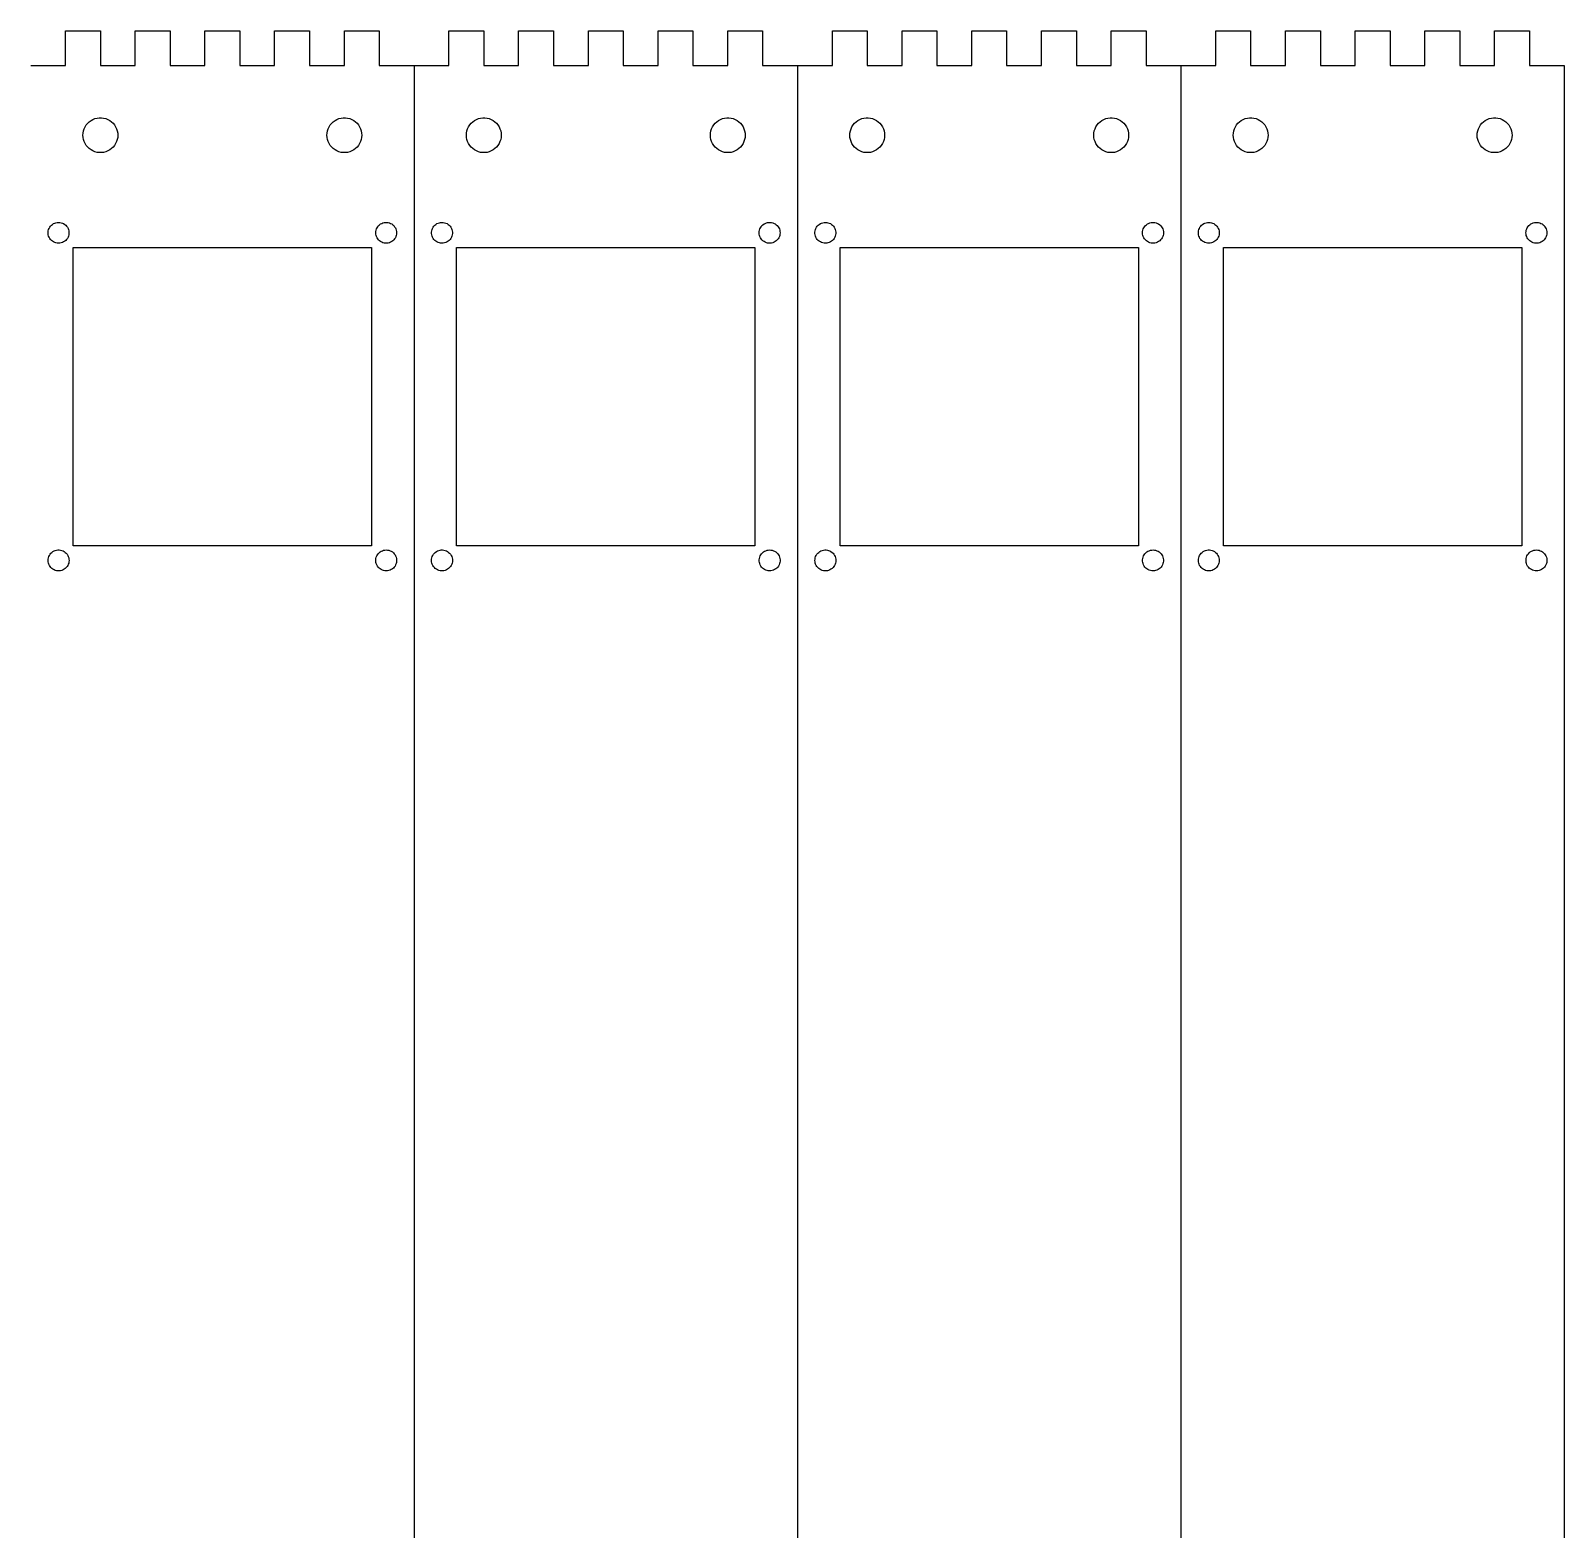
# Model space of a CAD drawing. Extents: x 0 to 660, y 0 to 430.
# Drawn here: x 440.5 to 660.5, y 215.4 to 430.4 of the extents above; entities that cross this region are included whole.
import ezdxf

# ---------------------------------------------------------------- set-up
doc = ezdxf.new("R2010")
doc.units = 0
doc.layers.add('LAYER_1', color=7, linetype='CONTINUOUS')

msp = doc.modelspace()

# ---------------------------------------------------------------- linework, layer by layer
at = {"layer": 'LAYER_1', "color": 7}
for points in [[(440.452538, 425.423351), (445.452528, 425.423351), (445.452528, 430.42335), (450.452518, 430.42335), (450.452518, 425.423351), (455.452536, 425.423351), (455.452536, 430.42335), (460.452526, 430.42335), (460.452526, 425.423351), (465.452516, 425.423351), (465.452516, 430.42335), (470.452535, 430.42335), (470.452535, 425.423351), (475.452525, 425.423351), (475.452525, 430.42335), (480.452515, 430.42335), (480.452515, 425.423351), (485.452533, 425.423351), (485.452533, 430.42335), (490.452523, 430.42335), (490.452523, 425.423351), (500.452531, 425.423351)], [(500.452531, 425.423351), (500.452531, 430.42335), (505.452521, 430.42335), (505.452521, 425.423351), (510.452539, 425.423351), (510.452539, 430.42335), (515.452529, 430.42335), (515.452529, 425.423351), (520.452519, 425.423351), (520.452519, 430.42335), (525.452538, 430.42335), (525.452538, 425.423351), (530.452528, 425.423351), (530.452528, 430.42335), (535.452518, 430.42335), (535.452518, 425.423351), (540.452536, 425.423351), (540.452536, 430.42335), (545.452526, 430.42335), (545.452526, 425.423351), (555.452534, 425.423351)], [(555.452534, 425.423351), (555.452534, 430.42335), (560.452524, 430.42335), (560.452524, 425.423351), (565.452542, 425.423351), (565.452542, 430.42335), (570.452532, 430.42335), (570.452532, 425.423351), (575.452522, 425.423351), (575.452522, 430.42335), (580.45254, 430.42335), (580.45254, 425.423351), (585.45253, 425.423351), (585.45253, 430.42335), (590.45252, 430.42335), (590.45252, 425.423351), (595.452539, 425.423351), (595.452539, 430.42335), (600.452529, 430.42335), (600.452529, 425.423351), (610.452537, 425.423351)], [(610.452537, 425.423351), (610.452537, 430.42335), (615.452527, 430.42335), (615.452527, 425.423351), (620.452545, 425.423351), (620.452545, 430.42335), (625.452535, 430.42335), (625.452535, 425.423351), (630.452525, 425.423351), (630.452525, 430.42335), (635.452543, 430.42335), (635.452543, 425.423351), (640.452533, 425.423351), (640.452533, 430.42335), (645.452523, 430.42335), (645.452523, 425.423351), (650.452542, 425.423351), (650.452542, 430.42335), (655.452532, 430.42335), (655.452532, 425.423351), (660.452522, 425.423351), (660.452522, 5.423325)], [(495.452513, 425.423351), (495.452513, 5.423325)], [(550.452516, 425.423351), (550.452516, 5.423325)], [(605.452519, 425.423351), (605.452519, 5.423325)], [(447.952537, 415.423351), (447.972575, 415.73635), (448.031588, 416.045349), (448.128588, 416.343351), (448.261571, 416.627351), (448.429578, 416.892349), (448.630576, 417.134352), (448.858584, 417.349351), (449.112584, 417.534351), (449.388569, 417.685351), (449.679568, 417.80135), (449.984594, 417.879351), (450.295574, 417.918351), (450.609575, 417.918351), (450.920584, 417.879351), (451.225581, 417.80135), (451.516581, 417.685351), (451.792594, 417.534351), (452.046594, 417.349351), (452.274573, 417.134352), (452.475572, 416.892349), (452.643579, 416.627351), (452.77659, 416.343351), (452.87359, 416.045349), (452.932574, 415.73635), (452.952612, 415.423351), (452.932574, 415.11035), (452.87359, 414.80135), (452.77659, 414.503349), (452.643579, 414.219349), (452.475572, 413.954351), (452.274573, 413.712351), (452.046594, 413.497351), (451.792594, 413.312349), (451.516581, 413.161352), (451.225581, 413.04535), (450.920584, 412.967349), (450.609575, 412.928349), (450.295574, 412.928349), (449.984594, 412.967349), (449.679568, 413.04535), (449.388569, 413.161352), (449.112584, 413.312349), (448.858584, 413.497351), (448.630576, 413.712351), (448.429578, 413.954351), (448.261571, 414.219349), (448.128588, 414.503349), (448.031588, 414.80135), (447.972575, 415.11035), (447.952537, 415.423351)], [(482.952524, 415.423351), (482.972562, 415.73635), (483.031546, 416.045349), (483.128546, 416.343351), (483.261557, 416.627351), (483.429564, 416.892349), (483.630563, 417.134352), (483.858542, 417.349351), (484.112542, 417.534351), (484.388555, 417.685351), (484.679554, 417.80135), (484.984552, 417.879351), (485.295561, 417.918351), (485.609561, 417.918351), (485.920542, 417.879351), (486.22554, 417.80135), (486.516567, 417.685351), (486.792552, 417.534351), (487.046552, 417.349351), (487.27456, 417.134352), (487.475558, 416.892349), (487.643565, 416.627351), (487.776548, 416.343351), (487.873548, 416.045349), (487.932561, 415.73635), (487.952598, 415.423351), (487.932561, 415.11035), (487.873576, 414.80135), (487.776576, 414.503349), (487.643593, 414.219349), (487.475586, 413.954351), (487.274588, 413.712351), (487.04658, 413.497351), (486.79258, 413.312349), (486.516595, 413.161352), (486.225568, 413.04535), (485.92057, 412.967349), (485.60959, 412.928349), (485.295589, 412.928349), (484.98458, 412.967349), (484.679583, 413.04535), (484.388583, 413.161352), (484.11257, 413.312349), (483.85857, 413.497351), (483.630591, 413.712351), (483.429592, 413.954351), (483.261585, 414.219349), (483.128574, 414.503349), (483.031574, 414.80135), (482.97259, 415.11035), (482.952552, 415.423351)], [(502.95254, 415.423351), (502.972578, 415.73635), (503.031591, 416.045349), (503.12859, 416.343351), (503.261574, 416.627351), (503.42958, 416.892349), (503.630579, 417.134352), (503.858586, 417.349351), (504.112586, 417.534351), (504.388572, 417.685351), (504.679571, 417.80135), (504.984597, 417.879351), (505.295577, 417.918351), (505.609578, 417.918351), (505.920587, 417.879351), (506.225584, 417.80135), (506.516584, 417.685351), (506.792597, 417.534351), (507.046597, 417.349351), (507.274576, 417.134352), (507.475575, 416.892349), (507.643582, 416.627351), (507.776593, 416.343351), (507.873593, 416.045349), (507.932577, 415.73635), (507.952615, 415.423351), (507.932577, 415.11035), (507.873593, 414.80135), (507.776593, 414.503349), (507.643582, 414.219349), (507.475575, 413.954351), (507.274576, 413.712351), (507.046597, 413.497351), (506.792597, 413.312349), (506.516584, 413.161352), (506.225584, 413.04535), (505.920587, 412.967349), (505.609578, 412.928349), (505.295577, 412.928349), (504.984597, 412.967349), (504.679571, 413.04535), (504.388572, 413.161352), (504.112586, 413.312349), (503.858586, 413.497351), (503.630579, 413.712351), (503.42958, 413.954351), (503.261574, 414.219349), (503.12859, 414.503349), (503.031591, 414.80135), (502.972578, 415.11035), (502.95254, 415.423351)], [(537.952527, 415.423351), (537.972564, 415.73635), (538.031549, 416.045349), (538.128549, 416.343351), (538.26156, 416.627351), (538.429567, 416.892349), (538.630566, 417.134352), (538.858545, 417.349351), (539.112545, 417.534351), (539.388558, 417.685351), (539.679557, 417.80135), (539.984555, 417.879351), (540.295564, 417.918351), (540.609564, 417.918351), (540.920545, 417.879351), (541.225542, 417.80135), (541.51657, 417.685351), (541.792555, 417.534351), (542.046555, 417.349351), (542.274562, 417.134352), (542.475561, 416.892349), (542.643568, 416.627351), (542.776551, 416.343351), (542.873551, 416.045349), (542.932564, 415.73635), (542.952601, 415.423351), (542.932564, 415.11035), (542.873579, 414.80135), (542.776579, 414.503349), (542.643596, 414.219349), (542.475589, 413.954351), (542.274591, 413.712351), (542.046583, 413.497351), (541.792583, 413.312349), (541.516598, 413.161352), (541.225571, 413.04535), (540.920573, 412.967349), (540.609592, 412.928349), (540.295592, 412.928349), (539.984583, 412.967349), (539.679586, 413.04535), (539.388586, 413.161352), (539.112573, 413.312349), (538.858573, 413.497351), (538.630594, 413.712351), (538.429595, 413.954351), (538.261588, 414.219349), (538.128577, 414.503349), (538.031577, 414.80135), (537.972593, 415.11035), (537.952555, 415.423351)], [(557.952543, 415.423351), (557.972581, 415.73635), (558.031594, 416.045349), (558.128593, 416.343351), (558.261576, 416.627351), (558.429583, 416.892349), (558.630582, 417.134352), (558.858589, 417.349351), (559.112589, 417.534351), (559.388574, 417.685351), (559.679574, 417.80135), (559.9846, 417.879351), (560.29558, 417.918351), (560.609581, 417.918351), (560.92059, 417.879351), (561.225587, 417.80135), (561.516586, 417.685351), (561.7926, 417.534351), (562.0466, 417.349351), (562.274579, 417.134352), (562.475578, 416.892349), (562.643584, 416.627351), (562.776596, 416.343351), (562.873596, 416.045349), (562.93258, 415.73635), (562.952618, 415.423351), (562.93258, 415.11035), (562.873596, 414.80135), (562.776596, 414.503349), (562.643584, 414.219349), (562.475578, 413.954351), (562.274579, 413.712351), (562.0466, 413.497351), (561.7926, 413.312349), (561.516586, 413.161352), (561.225587, 413.04535), (560.92059, 412.967349), (560.609581, 412.928349), (560.29558, 412.928349), (559.9846, 412.967349), (559.679574, 413.04535), (559.388574, 413.161352), (559.112589, 413.312349), (558.858589, 413.497351), (558.630582, 413.712351), (558.429583, 413.954351), (558.261576, 414.219349), (558.128593, 414.503349), (558.031594, 414.80135), (557.972581, 415.11035), (557.952543, 415.423351)], [(592.95253, 415.423351), (592.972567, 415.73635), (593.031552, 416.045349), (593.128552, 416.343351), (593.261563, 416.627351), (593.42957, 416.892349), (593.630568, 417.134352), (593.858548, 417.349351), (594.112548, 417.534351), (594.388561, 417.685351), (594.67956, 417.80135), (594.984558, 417.879351), (595.295567, 417.918351), (595.609567, 417.918351), (595.920548, 417.879351), (596.225545, 417.80135), (596.516573, 417.685351), (596.792558, 417.534351), (597.046558, 417.349351), (597.274565, 417.134352), (597.475564, 416.892349), (597.643571, 416.627351), (597.776554, 416.343351), (597.873554, 416.045349), (597.932566, 415.73635), (597.952604, 415.423351), (597.932566, 415.11035), (597.873582, 414.80135), (597.776582, 414.503349), (597.643599, 414.219349), (597.475592, 413.954351), (597.274594, 413.712351), (597.046586, 413.497351), (596.792586, 413.312349), (596.516601, 413.161352), (596.225574, 413.04535), (595.920576, 412.967349), (595.609595, 412.928349), (595.295595, 412.928349), (594.984586, 412.967349), (594.679588, 413.04535), (594.388589, 413.161352), (594.112576, 413.312349), (593.858576, 413.497351), (593.630597, 413.712351), (593.429598, 413.954351), (593.261591, 414.219349), (593.12858, 414.503349), (593.03158, 414.80135), (592.972596, 415.11035), (592.952558, 415.423351)], [(612.952546, 415.423351), (612.972584, 415.73635), (613.031596, 416.045349), (613.128596, 416.343351), (613.261579, 416.627351), (613.429586, 416.892349), (613.630585, 417.134352), (613.858592, 417.349351), (614.112592, 417.534351), (614.388577, 417.685351), (614.679577, 417.80135), (614.984602, 417.879351), (615.295583, 417.918351), (615.609584, 417.918351), (615.920592, 417.879351), (616.22559, 417.80135), (616.516589, 417.685351), (616.792603, 417.534351), (617.046603, 417.349351), (617.274582, 417.134352), (617.47558, 416.892349), (617.643587, 416.627351), (617.776599, 416.343351), (617.873598, 416.045349), (617.932583, 415.73635), (617.952621, 415.423351), (617.932583, 415.11035), (617.873598, 414.80135), (617.776599, 414.503349), (617.643587, 414.219349), (617.47558, 413.954351), (617.274582, 413.712351), (617.046603, 413.497351), (616.792603, 413.312349), (616.516589, 413.161352), (616.22559, 413.04535), (615.920592, 412.967349), (615.609584, 412.928349), (615.295583, 412.928349), (614.984602, 412.967349), (614.679577, 413.04535), (614.388577, 413.161352), (614.112592, 413.312349), (613.858592, 413.497351), (613.630585, 413.712351), (613.429586, 413.954351), (613.261579, 414.219349), (613.128596, 414.503349), (613.031596, 414.80135), (612.972584, 415.11035), (612.952546, 415.423351)], [(647.952532, 415.423351), (647.97257, 415.73635), (648.031555, 416.045349), (648.128554, 416.343351), (648.261566, 416.627351), (648.429573, 416.892349), (648.630571, 417.134352), (648.85855, 417.349351), (649.11255, 417.534351), (649.388564, 417.685351), (649.679563, 417.80135), (649.984561, 417.879351), (650.29557, 417.918351), (650.60957, 417.918351), (650.920551, 417.879351), (651.225548, 417.80135), (651.516576, 417.685351), (651.792561, 417.534351), (652.046561, 417.349351), (652.274568, 417.134352), (652.475567, 416.892349), (652.643574, 416.627351), (652.776557, 416.343351), (652.873557, 416.045349), (652.932569, 415.73635), (652.952607, 415.423351), (652.932569, 415.11035), (652.873585, 414.80135), (652.776585, 414.503349), (652.643602, 414.219349), (652.475595, 413.954351), (652.274596, 413.712351), (652.046589, 413.497351), (651.792589, 413.312349), (651.516604, 413.161352), (651.225576, 413.04535), (650.920579, 412.967349), (650.609598, 412.928349), (650.295598, 412.928349), (649.984589, 412.967349), (649.679591, 413.04535), (649.388592, 413.161352), (649.112579, 413.312349), (648.858579, 413.497351), (648.6306, 413.712351), (648.429601, 413.954351), (648.261594, 414.219349), (648.128583, 414.503349), (648.031583, 414.80135), (647.972598, 415.11035), (647.952561, 415.423351)], [(442.955539, 401.329351), (442.955539, 401.517351), (442.979528, 401.704351), (443.02553, 401.88735), (443.095521, 402.06235), (443.186538, 402.227351), (443.29652, 402.379351), (443.425524, 402.51635), (443.570529, 402.63735), (443.729533, 402.73735), (443.900532, 402.81835), (444.079517, 402.87635), (444.264514, 402.911351), (444.45253, 402.923345), (444.640518, 402.911351), (444.825515, 402.876344), (445.004529, 402.818345), (445.175527, 402.737344), (445.334531, 402.637344), (445.479537, 402.516344), (445.608512, 402.379345), (445.718523, 402.227346), (445.809511, 402.062345), (445.87953, 401.887344), (445.925533, 401.704346), (445.949522, 401.517345), (445.949522, 401.329346), (445.925533, 401.142345), (445.87953, 400.959344), (445.809511, 400.784344), (445.718523, 400.619345), (445.608512, 400.467343), (445.479537, 400.330344), (445.334531, 400.209344), (445.175527, 400.109344), (445.004529, 400.028344), (444.825515, 399.970344), (444.640518, 399.935346), (444.45253, 399.923351), (444.264514, 399.935346), (444.079517, 399.97035), (443.900532, 400.028349), (443.729533, 400.10935), (443.570529, 400.20935), (443.425524, 400.33035), (443.29652, 400.467349), (443.186538, 400.619351), (443.095521, 400.784349), (443.02553, 400.95935), (442.979528, 401.142351), (442.955539, 401.329351)], [(489.952538, 401.423351), (489.964674, 401.611351), (489.999669, 401.79635), (490.057666, 401.97535), (490.138664, 402.146351), (490.238655, 402.305349), (490.359672, 402.450349), (490.496662, 402.57935), (490.648667, 402.689349), (490.813654, 402.780349), (490.98866, 402.850351), (491.171653, 402.896351), (491.358654, 402.92034), (491.54667, 402.920351), (491.733671, 402.896362), (491.916664, 402.850351), (492.09167, 402.780349), (492.256657, 402.689349), (492.408662, 402.57935), (492.54568, 402.450349), (492.666669, 402.305349), (492.76666, 402.146351), (492.847658, 401.97535), (492.905655, 401.79635), (492.940679, 401.611351), (492.952814, 401.423351), (492.940679, 401.235352), (492.905655, 401.050349), (492.847658, 400.87135), (492.76666, 400.700351), (492.666669, 400.54135), (492.54568, 400.39635), (492.408662, 400.267349), (492.256657, 400.15735), (492.09167, 400.06635), (491.916664, 399.996351), (491.733671, 399.950351), (491.54667, 399.926363), (491.358654, 399.926351), (491.171653, 399.95034), (490.98866, 399.996351), (490.813654, 400.06635), (490.648667, 400.15735), (490.496662, 400.267349), (490.359672, 400.39635), (490.238655, 400.54135), (490.138664, 400.700351), (490.057666, 400.87135), (489.999669, 401.050349), (489.964674, 401.235352), (489.952538, 401.423351)], [(497.955542, 401.329351), (497.955542, 401.517351), (497.979531, 401.704351), (498.025533, 401.88735), (498.095524, 402.06235), (498.186541, 402.227351), (498.296523, 402.379351), (498.425526, 402.51635), (498.570532, 402.63735), (498.729536, 402.73735), (498.900535, 402.81835), (499.07952, 402.87635), (499.264517, 402.911351), (499.452533, 402.923345), (499.640521, 402.911351), (499.825518, 402.876344), (500.004532, 402.818345), (500.17553, 402.737344), (500.334534, 402.637344), (500.47954, 402.516344), (500.608515, 402.379345), (500.718526, 402.227346), (500.809514, 402.062345), (500.879533, 401.887344), (500.925536, 401.704346), (500.949524, 401.517345), (500.949524, 401.329346), (500.925536, 401.142345), (500.879533, 400.959344), (500.809514, 400.784344), (500.718526, 400.619345), (500.608515, 400.467343), (500.47954, 400.330344), (500.334534, 400.209344), (500.17553, 400.109344), (500.004532, 400.028344), (499.825518, 399.970344), (499.640521, 399.935346), (499.452533, 399.923351), (499.264517, 399.935346), (499.07952, 399.97035), (498.900535, 400.028349), (498.729536, 400.10935), (498.570532, 400.20935), (498.425526, 400.33035), (498.296523, 400.467349), (498.186541, 400.619351), (498.095524, 400.784349), (498.025533, 400.95935), (497.979531, 401.142351), (497.955542, 401.329351)], [(544.952541, 401.423351), (544.964676, 401.611351), (544.999672, 401.79635), (545.057669, 401.97535), (545.138666, 402.146351), (545.238658, 402.305349), (545.359675, 402.450349), (545.496665, 402.57935), (545.64867, 402.689349), (545.813657, 402.780349), (545.988663, 402.850351), (546.171656, 402.896351), (546.358657, 402.92034), (546.546673, 402.920351), (546.733674, 402.896362), (546.916666, 402.850351), (547.091672, 402.780349), (547.25666, 402.689349), (547.408664, 402.57935), (547.545683, 402.450349), (547.666672, 402.305349), (547.766663, 402.146351), (547.847661, 401.97535), (547.905658, 401.79635), (547.940682, 401.611351), (547.952817, 401.423351), (547.940682, 401.235352), (547.905658, 401.050349), (547.847661, 400.87135), (547.766663, 400.700351), (547.666672, 400.54135), (547.545683, 400.39635), (547.408664, 400.267349), (547.25666, 400.15735), (547.091672, 400.06635), (546.916666, 399.996351), (546.733674, 399.950351), (546.546673, 399.926363), (546.358657, 399.926351), (546.171656, 399.95034), (545.988663, 399.996351), (545.813657, 400.06635), (545.64867, 400.15735), (545.496665, 400.267349), (545.359675, 400.39635), (545.238658, 400.54135), (545.138666, 400.700351), (545.057669, 400.87135), (544.999672, 401.050349), (544.964676, 401.235352), (544.952541, 401.423351)], [(552.955545, 401.329351), (552.955545, 401.517351), (552.979534, 401.704351), (553.025536, 401.88735), (553.095527, 402.06235), (553.186544, 402.227351), (553.296526, 402.379351), (553.425529, 402.51635), (553.570535, 402.63735), (553.729539, 402.73735), (553.900538, 402.81835), (554.079523, 402.87635), (554.26452, 402.911351), (554.452536, 402.923345), (554.640524, 402.911351), (554.825521, 402.876344), (555.004534, 402.818345), (555.175533, 402.737344), (555.334537, 402.637344), (555.479543, 402.516344), (555.608518, 402.379345), (555.718528, 402.227346), (555.809517, 402.062345), (555.879536, 401.887344), (555.925538, 401.704346), (555.949527, 401.517345), (555.949527, 401.329346), (555.925538, 401.142345), (555.879536, 400.959344), (555.809517, 400.784344), (555.718528, 400.619345), (555.608518, 400.467343), (555.479543, 400.330344), (555.334537, 400.209344), (555.175533, 400.109344), (555.004534, 400.028344), (554.825521, 399.970344), (554.640524, 399.935346), (554.452536, 399.923351), (554.26452, 399.935346), (554.079523, 399.97035), (553.900538, 400.028349), (553.729539, 400.10935), (553.570535, 400.20935), (553.425529, 400.33035), (553.296526, 400.467349), (553.186544, 400.619351), (553.095527, 400.784349), (553.025536, 400.95935), (552.979534, 401.142351), (552.955545, 401.329351)], [(599.952544, 401.423351), (599.964679, 401.611351), (599.999675, 401.79635), (600.057672, 401.97535), (600.138669, 402.146351), (600.238661, 402.305349), (600.359678, 402.450349), (600.496668, 402.57935), (600.648673, 402.689349), (600.81366, 402.780349), (600.988666, 402.850351), (601.171659, 402.896351), (601.35866, 402.92034), (601.546676, 402.920351), (601.733676, 402.896362), (601.916669, 402.850351), (602.091675, 402.780349), (602.256662, 402.689349), (602.408667, 402.57935), (602.545686, 402.450349), (602.666675, 402.305349), (602.766666, 402.146351), (602.847664, 401.97535), (602.905661, 401.79635), (602.940684, 401.611351), (602.95282, 401.423351), (602.940684, 401.235352), (602.905661, 401.050349), (602.847664, 400.87135), (602.766666, 400.700351), (602.666675, 400.54135), (602.545686, 400.39635), (602.408667, 400.267349), (602.256662, 400.15735), (602.091675, 400.06635), (601.916669, 399.996351), (601.733676, 399.950351), (601.546676, 399.926363), (601.35866, 399.926351), (601.171659, 399.95034), (600.988666, 399.996351), (600.81366, 400.06635), (600.648673, 400.15735), (600.496668, 400.267349), (600.359678, 400.39635), (600.238661, 400.54135), (600.138669, 400.700351), (600.057672, 400.87135), (599.999675, 401.050349), (599.964679, 401.235352), (599.952544, 401.423351)], [(607.955548, 401.329351), (607.955548, 401.517351), (607.979536, 401.704351), (608.025539, 401.88735), (608.09553, 402.06235), (608.186546, 402.227351), (608.296528, 402.379351), (608.425532, 402.51635), (608.570538, 402.63735), (608.729542, 402.73735), (608.90054, 402.81835), (609.079526, 402.87635), (609.264522, 402.911351), (609.452539, 402.923345), (609.640527, 402.911351), (609.825524, 402.876344), (610.004537, 402.818345), (610.175536, 402.737344), (610.33454, 402.637344), (610.479546, 402.516344), (610.608521, 402.379345), (610.718531, 402.227346), (610.809548, 402.062345), (610.879539, 401.887344), (610.925541, 401.704346), (610.94953, 401.517345), (610.94953, 401.329346), (610.925541, 401.142345), (610.879539, 400.959344), (610.809548, 400.784344), (610.718531, 400.619345), (610.608521, 400.467343), (610.479546, 400.330344), (610.33454, 400.209344), (610.175536, 400.109344), (610.004537, 400.028344), (609.825524, 399.970344), (609.640527, 399.935346), (609.452539, 399.923351), (609.264522, 399.935346), (609.079526, 399.97035), (608.90054, 400.028349), (608.729542, 400.10935), (608.570538, 400.20935), (608.425532, 400.33035), (608.296528, 400.467349), (608.186546, 400.619351), (608.09553, 400.784349), (608.025539, 400.95935), (607.979536, 401.142351), (607.955548, 401.329351)], [(654.952547, 401.423351), (654.964682, 401.611351), (654.999678, 401.79635), (655.057674, 401.97535), (655.138672, 402.146351), (655.238664, 402.305349), (655.35968, 402.450349), (655.496671, 402.57935), (655.648676, 402.689349), (655.813663, 402.780349), (655.988669, 402.850351), (656.171662, 402.896351), (656.358662, 402.92034), (656.546679, 402.920351), (656.733679, 402.896362), (656.916672, 402.850351), (657.091678, 402.780349), (657.256665, 402.689349), (657.40867, 402.57935), (657.545689, 402.450349), (657.666678, 402.305349), (657.766669, 402.146351), (657.847667, 401.97535), (657.905664, 401.79635), (657.940687, 401.611351), (657.952823, 401.423351), (657.940687, 401.235352), (657.905664, 401.050349), (657.847667, 400.87135), (657.766669, 400.700351), (657.666678, 400.54135), (657.545689, 400.39635), (657.40867, 400.267349), (657.256665, 400.15735), (657.091678, 400.06635), (656.916672, 399.996351), (656.733679, 399.950351), (656.546679, 399.926363), (656.358662, 399.926351), (656.171662, 399.95034), (655.988669, 399.996351), (655.813663, 400.06635), (655.648676, 400.15735), (655.496671, 400.267349), (655.35968, 400.39635), (655.238664, 400.54135), (655.138672, 400.700351), (655.057674, 400.87135), (654.999678, 401.050349), (654.964682, 401.235352), (654.952547, 401.423351)], [(446.552518, 356.523351), (446.552518, 399.32335), (489.352534, 399.32335), (489.352534, 356.523351), (446.552518, 356.523351)], [(501.55252, 356.523351), (501.55252, 399.32335), (544.352536, 399.32335), (544.352536, 356.523351), (501.55252, 356.523351)], [(556.552523, 356.523351), (556.552523, 399.32335), (599.352539, 399.32335), (599.352539, 356.523351), (556.552523, 356.523351)], [(611.552526, 356.523351), (611.552526, 399.32335), (654.352542, 399.32335), (654.352542, 356.523351), (611.552526, 356.523351)], [(442.952519, 354.423349), (442.964372, 354.611351), (442.999396, 354.796351), (443.057393, 354.97535), (443.138391, 355.146349), (443.238382, 355.30535), (443.359399, 355.45035), (443.49639, 355.579351), (443.648394, 355.68935), (443.813382, 355.78035), (443.988388, 355.850349), (444.17138, 355.896349), (444.358381, 355.920338), (444.546397, 355.920349), (444.733398, 355.89636), (444.916391, 355.850349), (445.091397, 355.78035), (445.256384, 355.68935), (445.408389, 355.579351), (445.545379, 355.45035), (445.666396, 355.30535), (445.766388, 355.146349), (445.847385, 354.97535), (445.905382, 354.796351), (445.940378, 354.611351), (445.952513, 354.423349), (445.940378, 354.23535), (445.905382, 354.05035), (445.847385, 353.871351), (445.766388, 353.700349), (445.666396, 353.541351), (445.545379, 353.396351), (445.408389, 353.26735), (445.256384, 353.157351), (445.091397, 353.066351), (444.916391, 352.996349), (444.733398, 352.95035), (444.546397, 352.926361), (444.358381, 352.926349), (444.17138, 352.950338), (443.988388, 352.996349), (443.813382, 353.066351), (443.648394, 353.157351), (443.49639, 353.26735), (443.359399, 353.396351), (443.238382, 353.541351), (443.138391, 353.700349), (443.057393, 353.871351), (442.999396, 354.05035), (442.964372, 354.23535), (442.952519, 354.423349)], [(489.95553, 354.329349), (489.95553, 354.517352), (489.979518, 354.704349), (490.025521, 354.887351), (490.095512, 355.062351), (490.186528, 355.227349), (490.296539, 355.379352), (490.425514, 355.516351), (490.57052, 355.637351), (490.729524, 355.73735), (490.900522, 355.818351), (491.079536, 355.876351), (491.264533, 355.911349), (491.452521, 355.923343), (491.640537, 355.911349), (491.825534, 355.876345), (492.004519, 355.818345), (492.175518, 355.737345), (492.334522, 355.637345), (492.479528, 355.516345), (492.608531, 355.379346), (492.718513, 355.227344), (492.80953, 355.062345), (492.879521, 354.887345), (492.925523, 354.704344), (492.949512, 354.517346), (492.949512, 354.329344), (492.925523, 354.142343), (492.879521, 353.959345), (492.80953, 353.784344), (492.718513, 353.619343), (492.608531, 353.467344), (492.479528, 353.330345), (492.334522, 353.209345), (492.175518, 353.109345), (492.004519, 353.028344), (491.825534, 352.970345), (491.640537, 352.935344), (491.452521, 352.923349), (491.264533, 352.935344), (491.079536, 352.970351), (490.900522, 353.02835), (490.729524, 353.109351), (490.57052, 353.209351), (490.425514, 353.33035), (490.296539, 353.46735), (490.186528, 353.619349), (490.095512, 353.78435), (490.025521, 353.95935), (489.979518, 354.142349), (489.95553, 354.329349)], [(497.952522, 354.423349), (497.964658, 354.611351), (497.999681, 354.796351), (498.057678, 354.97535), (498.138676, 355.146349), (498.238667, 355.30535), (498.359656, 355.45035), (498.496675, 355.579351), (498.64868, 355.68935), (498.813667, 355.78035), (498.988673, 355.850349), (499.171666, 355.896349), (499.358666, 355.920338), (499.546682, 355.920349), (499.733683, 355.89636), (499.916676, 355.850349), (500.091682, 355.78035), (500.256669, 355.68935), (500.408674, 355.579351), (500.545664, 355.45035), (500.666681, 355.30535), (500.766673, 355.146349), (500.84767, 354.97535), (500.905667, 354.796351), (500.940663, 354.611351), (500.952798, 354.423349), (500.940663, 354.23535), (500.905667, 354.05035), (500.84767, 353.871351), (500.766673, 353.700349), (500.666681, 353.541351), (500.545664, 353.396351), (500.408674, 353.26735), (500.256669, 353.157351), (500.091682, 353.066351), (499.916676, 352.996349), (499.733683, 352.95035), (499.546682, 352.926361), (499.358666, 352.926349), (499.171666, 352.950338), (498.988673, 352.996349), (498.813667, 353.066351), (498.64868, 353.157351), (498.496675, 353.26735), (498.359656, 353.396351), (498.238667, 353.541351), (498.138676, 353.700349), (498.057678, 353.871351), (497.999681, 354.05035), (497.964658, 354.23535), (497.952522, 354.423349)], [(544.955532, 354.329349), (544.955532, 354.517352), (544.979521, 354.704349), (545.025524, 354.887351), (545.095515, 355.062351), (545.186531, 355.227349), (545.296542, 355.379352), (545.425517, 355.516351), (545.570523, 355.637351), (545.729527, 355.73735), (545.900525, 355.818351), (546.079539, 355.876351), (546.264536, 355.911349), (546.452524, 355.923343), (546.64054, 355.911349), (546.825537, 355.876345), (547.004522, 355.818345), (547.175521, 355.737345), (547.334525, 355.637345), (547.47953, 355.516345), (547.608534, 355.379346), (547.718516, 355.227344), (547.809533, 355.062345), (547.879524, 354.887345), (547.925526, 354.704344), (547.949515, 354.517346), (547.949515, 354.329344), (547.925526, 354.142343), (547.879524, 353.959345), (547.809533, 353.784344), (547.718516, 353.619343), (547.608534, 353.467344), (547.47953, 353.330345), (547.334525, 353.209345), (547.175521, 353.109345), (547.004522, 353.028344), (546.825537, 352.970345), (546.64054, 352.935344), (546.452524, 352.923349), (546.264536, 352.935344), (546.079539, 352.970351), (545.900525, 353.02835), (545.729527, 353.109351), (545.570523, 353.209351), (545.425517, 353.33035), (545.296542, 353.46735), (545.186531, 353.619349), (545.095515, 353.78435), (545.025524, 353.95935), (544.979521, 354.142349), (544.955532, 354.329349)], [(552.952525, 354.423349), (552.96466, 354.611351), (552.999684, 354.796351), (553.057681, 354.97535), (553.138679, 355.146349), (553.23867, 355.30535), (553.359659, 355.45035), (553.496678, 355.579351), (553.648682, 355.68935), (553.81367, 355.78035), (553.988676, 355.850349), (554.171668, 355.896349), (554.358669, 355.920338), (554.546685, 355.920349), (554.733686, 355.89636), (554.916679, 355.850349), (555.091685, 355.78035), (555.256672, 355.68935), (555.408677, 355.579351), (555.545667, 355.45035), (555.666684, 355.30535), (555.766676, 355.146349), (555.847673, 354.97535), (555.90567, 354.796351), (555.940666, 354.611351), (555.952801, 354.423349), (555.940666, 354.23535), (555.90567, 354.05035), (555.847673, 353.871351), (555.766676, 353.700349), (555.666684, 353.541351), (555.545667, 353.396351), (555.408677, 353.26735), (555.256672, 353.157351), (555.091685, 353.066351), (554.916679, 352.996349), (554.733686, 352.95035), (554.546685, 352.926361), (554.358669, 352.926349), (554.171668, 352.950338), (553.988676, 352.996349), (553.81367, 353.066351), (553.648682, 353.157351), (553.496678, 353.26735), (553.359659, 353.396351), (553.23867, 353.541351), (553.138679, 353.700349), (553.057681, 353.871351), (552.999684, 354.05035), (552.96466, 354.23535), (552.952525, 354.423349)], [(599.955535, 354.329349), (599.955535, 354.517352), (599.979524, 354.704349), (600.025526, 354.887351), (600.095518, 355.062351), (600.186534, 355.227349), (600.296544, 355.379352), (600.42552, 355.516351), (600.570526, 355.637351), (600.72953, 355.73735), (600.900528, 355.818351), (601.079542, 355.876351), (601.264538, 355.911349), (601.452527, 355.923343), (601.640543, 355.911349), (601.82554, 355.876345), (602.004525, 355.818345), (602.175524, 355.737345), (602.334528, 355.637345), (602.479533, 355.516345), (602.608537, 355.379346), (602.718519, 355.227344), (602.809536, 355.062345), (602.879527, 354.887345), (602.925529, 354.704344), (602.949518, 354.517346), (602.949518, 354.329344), (602.925529, 354.142343), (602.879527, 353.959345), (602.809536, 353.784344), (602.718519, 353.619343), (602.608537, 353.467344), (602.479533, 353.330345), (602.334528, 353.209345), (602.175524, 353.109345), (602.004525, 353.028344), (601.82554, 352.970345), (601.640543, 352.935344), (601.452527, 352.923349), (601.264538, 352.935344), (601.079542, 352.970351), (600.900528, 353.02835), (600.72953, 353.109351), (600.570526, 353.209351), (600.42552, 353.33035), (600.296544, 353.46735), (600.186534, 353.619349), (600.095518, 353.78435), (600.025526, 353.95935), (599.979524, 354.142349), (599.955535, 354.329349)], [(607.952528, 354.423349), (607.964663, 354.611351), (607.999687, 354.796351), (608.057684, 354.97535), (608.138682, 355.146349), (608.238673, 355.30535), (608.359662, 355.45035), (608.49668, 355.579351), (608.648685, 355.68935), (608.813672, 355.78035), (608.988678, 355.850349), (609.171671, 355.896349), (609.358672, 355.920338), (609.546688, 355.920349), (609.733689, 355.89636), (609.916682, 355.850349), (610.091688, 355.78035), (610.256675, 355.68935), (610.40868, 355.579351), (610.54567, 355.45035), (610.666687, 355.30535), (610.766678, 355.146349), (610.847676, 354.97535), (610.905673, 354.796351), (610.940668, 354.611351), (610.952804, 354.423349), (610.940668, 354.23535), (610.905673, 354.05035), (610.847676, 353.871351), (610.766678, 353.700349), (610.666687, 353.541351), (610.54567, 353.396351), (610.40868, 353.26735), (610.256675, 353.157351), (610.091688, 353.066351), (609.916682, 352.996349), (609.733689, 352.95035), (609.546688, 352.926361), (609.358672, 352.926349), (609.171671, 352.950338), (608.988678, 352.996349), (608.813672, 353.066351), (608.648685, 353.157351), (608.49668, 353.26735), (608.359662, 353.396351), (608.238673, 353.541351), (608.138682, 353.700349), (608.057684, 353.871351), (607.999687, 354.05035), (607.964663, 354.23535), (607.952528, 354.423349)], [(654.955538, 354.329349), (654.955538, 354.517352), (654.979527, 354.704349), (655.025529, 354.887351), (655.09552, 355.062351), (655.186537, 355.227349), (655.296547, 355.379352), (655.425523, 355.516351), (655.570529, 355.637351), (655.729533, 355.73735), (655.900531, 355.818351), (656.079545, 355.876351), (656.264541, 355.911349), (656.45253, 355.923343), (656.640546, 355.911349), (656.825543, 355.876345), (657.004528, 355.818345), (657.175526, 355.737345), (657.33453, 355.637345), (657.479536, 355.516345), (657.60854, 355.379346), (657.718522, 355.227344), (657.809539, 355.062345), (657.87953, 354.887345), (657.925532, 354.704344), (657.949521, 354.517346), (657.949521, 354.329344), (657.925532, 354.142343), (657.87953, 353.959345), (657.809539, 353.784344), (657.718522, 353.619343), (657.60854, 353.467344), (657.479536, 353.330345), (657.33453, 353.209345), (657.175526, 353.109345), (657.004528, 353.028344), (656.825543, 352.970345), (656.640546, 352.935344), (656.45253, 352.923349), (656.264541, 352.935344), (656.079545, 352.970351), (655.900531, 353.02835), (655.729533, 353.109351), (655.570529, 353.209351), (655.425523, 353.33035), (655.296547, 353.46735), (655.186537, 353.619349), (655.09552, 353.78435), (655.025529, 353.95935), (654.979527, 354.142349), (654.955538, 354.329349)]]:
    msp.add_lwpolyline(points, dxfattribs=at)

doc.saveas('drawing.dxf')
